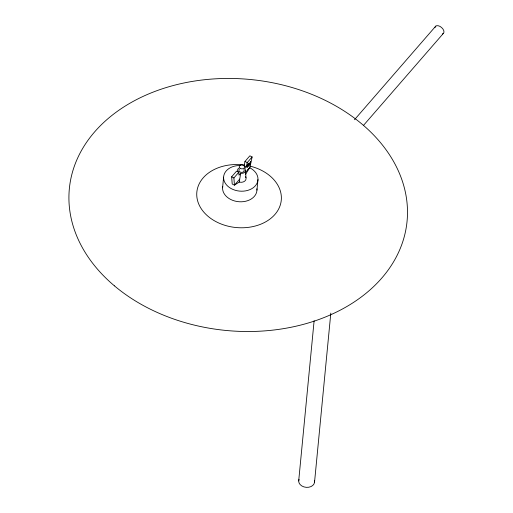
<?xml version="1.0" encoding="UTF-8"?>
<svg xmlns="http://www.w3.org/2000/svg" width="513" height="513" viewBox="0 0 513 513"><rect width="100%" height="100%" fill="white"/><g stroke="black" fill="none" stroke-linecap="round" stroke-linejoin="round"><path stroke-width="0.77" d="M249.382 163.326L248.709 165.16A1.109 0.346 -63 0 0 249.029 165.372A1.109 0.346 -63 0 0 249.671 164.474A1.109 0.346 -63 0 0 250.28 163.929A1.109 0.346 -63 0 0 250.722 162.845L250.556 161.518L249.363 164.41L249.106 163.185L248.228 164.064L247.766 166.206L248.112 164.788L247.638 164.859A1.424 0.449 -63 0 0 246.881 166.417A1.424 0.449 -63 0 0 247.195 166.975M250.831 161.659L250.273 162.307C250.434 164.872 249.575 162.23 249.196 163.948M222.584 187.764L223.604 177.177M247.798 165.519L247.952 163.923L248.51 163.281L248.645 164.949A1.424 0.449 -63 0 1 247.85 166.77L247.651 166.981A1.424 0.449 -63 0 1 247.138 166.699A1.424 0.449 -63 0 1 247.92 165L248.112 164.788M256.949 190.131L257.968 179.544M298.694 480.899L314.116 320.753M314.559 481.989L330.821 313.084M247.837 164.647L247.721 165.423M240.706 173.247L239.026 175.183L238.808 172.297L236.564 171.156L231.658 176.799L232.209 184.013L234.454 185.155L239.238 182.064L240.706 173.247L241.411 173.368A3.976 2.956 5.5 0 0 245.054 169.175L244.637 168.719L246.317 166.789L247.215 162.608L252.12 156.965L249.876 155.817L244.97 161.467L244.073 165.648L246.317 166.789M252.12 156.965L249.869 167.405L245.458 174.535M247.529 165.641L247.529 166.032M250.068 163.596L250.094 163.564A1.109 0.346 -63 0 0 250.408 162.865M247.452 170.374L249.869 167.405L245.676 172.233M239.693 179.12L234.454 185.155L233.902 177.947L238.808 172.297M354.483 119.734L435.787 26.105M363.486 125.409L443.213 33.595M244.97 161.467L247.215 162.608M247.792 166.828L247.567 166.629A1.424 0.449 -63 0 0 247.766 166.353M231.658 176.799L233.902 177.947M238.462 172.105L238.045 171.656A3.976 2.956 5.5 0 1 238.846 168.129M245.515 170.688L246.073 178.723A5.303 3.937 5.5 0 1 239.238 182.064M249.914 166.097A42.412 31.517 5.5 0 1 270.332 218.775A42.412 31.517 5.5 0 1 199.32 205.328A42.412 31.517 5.5 0 1 244.457 165.064M243.887 169.585A2.648 1.969 5.5 0 1 241.456 172.381A2.648 1.969 5.5 0 1 239.308 169.271M248.363 164.808A1.424 0.449 -63 0 1 248.112 165.705M249.895 167.866A17.23 12.806 5.5 0 1 251.569 188.816A17.23 12.806 5.5 0 1 224.591 181.98A17.23 12.806 5.5 0 1 240.635 165.519M256.917 188.79A17.23 12.806 5.5 0 1 239.167 201.75A17.23 12.806 5.5 0 1 222.738 186.437M245.458 176.703A5.303 3.937 5.5 0 1 245.939 177.69M249.389 164.333A1.109 0.346 -63 0 1 248.747 165.224A1.109 0.346 -63 0 1 248.427 165.019M249.882 163.948A1.109 0.346 -63 0 1 249.555 164.282M435.011 27.567A5.303 3.136 41 0 1 441.533 27.465A5.303 3.136 41 0 1 442.43 33.961M314.36 480.444A7.952 5.912 5.5 0 1 306.351 487.35A7.952 5.912 5.5 0 1 299.041 479.386M114.405 285.837A169.643 126.07 5.5 0 0 400.108 248.843A169.643 126.07 5.5 0 0 200.102 80.259A169.643 126.07 5.5 0 0 114.405 285.837M239.956 168.149A2.648 1.969 5.5 0 0 244.419 167.565A2.648 1.969 5.5 0 0 241.296 164.936A2.648 1.969 5.5 0 0 239.956 168.149"/></g></svg>
